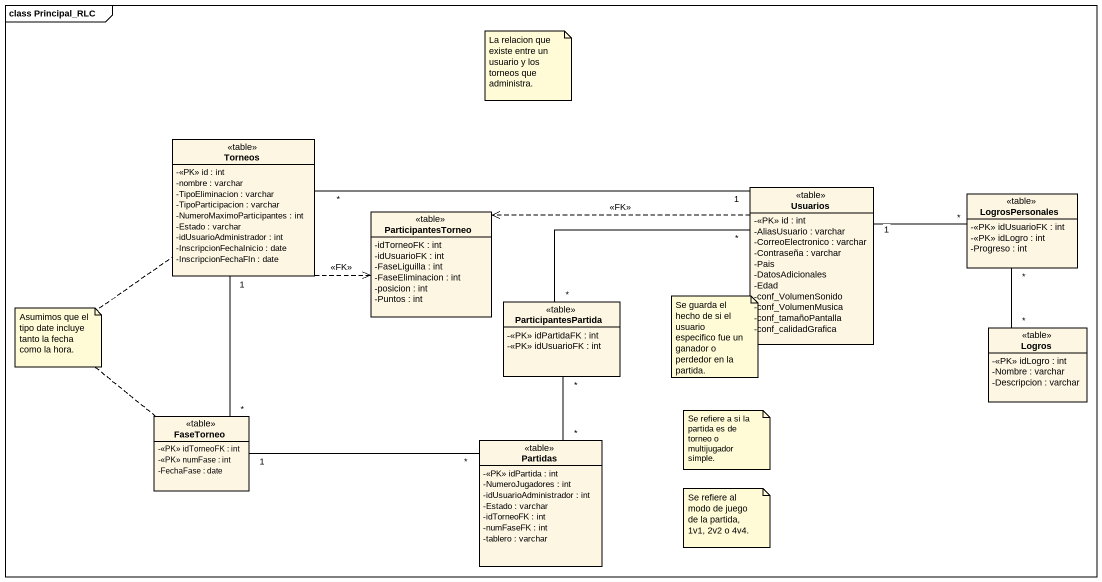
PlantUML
@startuml
mainframe class Principal_RLC
hide circle
hide empty members
skinparam classAttributeIconSize 0
class Torneos <<table>> {
  -<<PK>> id : int
  -nombre : varchar
  -TipoEliminacion : varchar
  -TipoParticipacion : varchar
  -NumeroMaximoParticipantes : int
  -Estado : varchar
  -idUsuarioAdministrador : int
  -InscripcionFechaInicio : date
  -InscripcionFechaFIn : date
}
class Usuarios <<table>> {
  -<<PK>> id : int
  -AliasUsuario : varchar
  -CorreoElectronico : varchar
  -Contraseña : varchar
  -Pais
  -DatosAdicionales
  -Edad
  -conf_VolumenSonido
  -conf_VolumenMusica
  -conf_tamañoPantalla
  -conf_calidadGrafica
}
class ParticipantesTorneo <<table>> {
  -idTorneoFK : int
  -idUsuarioFK : int
  -FaseLiguilla : int
  -FaseEliminacion : int
  -posicion : int
  -Puntos : int
}
class LogrosPersonales <<table>> {
  -<<PK>> idUsuarioFK : int
  -<<PK>> idLogro : int
  -Progreso : int
}
class ParticipantesPartida <<table>> {
  -<<PK>> idPartidaFK : int
  -<<PK>> idUsuarioFK : int
}
class Logros <<table>> {
  -<<PK>> idLogro : int
  -Nombre : varchar
  -Descripcion : varchar
}
class FaseTorneo <<table>> {
  -<<PK>> idTorneoFK : int
  -<<PK>> numFase : int
  -FechaFase : date
}
class Partidas <<table>> {
  -<<PK>> idPartida : int
  -NumeroJugadores : int
  -idUsuarioAdministrador : int
  -Estado : varchar
  -idTorneoFK : int
  -numFaseFK : int
  -tablero : varchar
}
Torneos "*" -right- "1" Usuarios
Torneos .right.> ParticipantesTorneo : <<FK>>
Torneos "1" -- "*" FaseTorneo
Usuarios .left.> ParticipantesTorneo : <<FK>>
Usuarios "1" -right- "*" LogrosPersonales
LogrosPersonales "*" -- "*" Logros
ParticipantesPartida "*" -right- "*" Usuarios
FaseTorneo "1" -right- "*" Partidas
Partidas "*" -up- "*" ParticipantesPartida
note as N1
  La relacion que existe entre un usuario y los torneos que administra.
end note
note as N2
  Asumimos que el tipo date incluye tanto la fecha como la hora.
end note
N2 .. FaseTorneo
N2 .. Torneos
note as N3
  Se guarda el hecho de si el usuario especifico fue un ganador o perdedor en la partida.
end note
note as N4
  Se refiere a si la partida es de torneo o multijugador simple.
end note
note as N5
  Se refiere al modo de juego de la partida, 1v1, 2v2 o 4v4.
end note
@enduml
